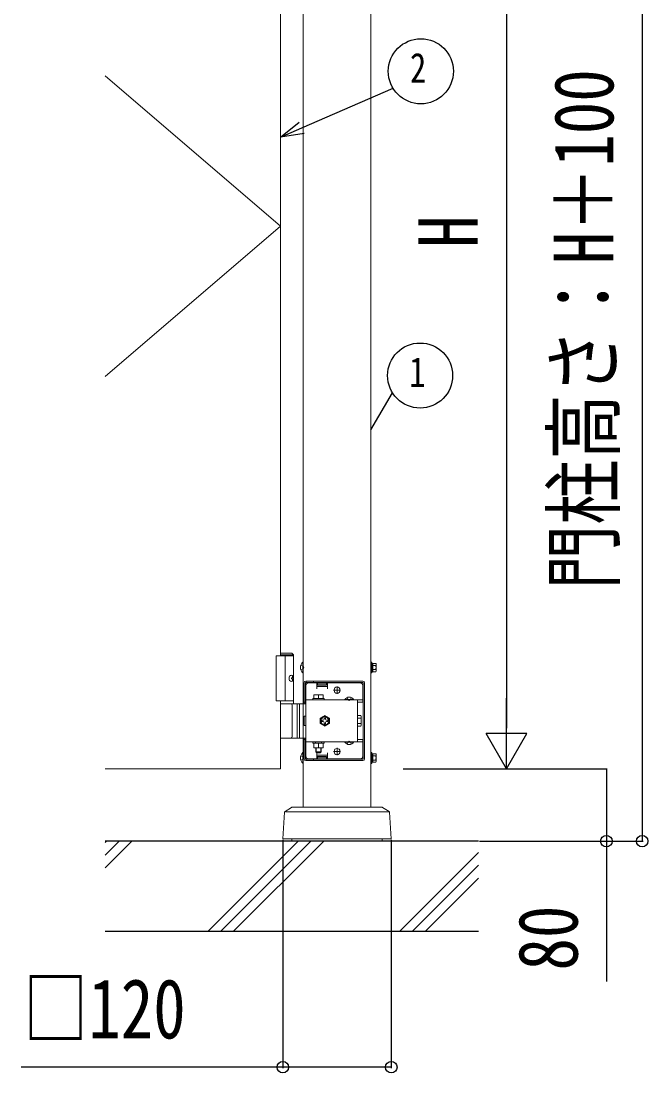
# Model space of a CAD drawing. Units: millimetres, scale not verified. Extents: x -6308 to 6308, y -4455 to 4455.
# Drawn here: x -1428 to -735, y 275 to 1438 of the extents above; entities that cross this region are included whole.
import ezdxf
from ezdxf.enums import TextEntityAlignment as Align

# ---------------------------------------------------------------- set-up
doc = ezdxf.new("R2010")
doc.units = ezdxf.units.MM
doc.header["$LTSCALE"] = 20
doc.layers.add('0-5_YKK_A1', color=4, linetype='Continuous', lineweight=18)
doc.layers.add('0-6_YKK_D', color=6, linetype='Continuous')
doc.layers.add('0-8_YSS_K', color=3, linetype='Continuous')
doc.styles.add('ＭＳ ゴシック', font='')
doc.styles.get('ＭＳ ゴシック').set_extended_font_data('MS Gothic')

msp = doc.modelspace()

# ---------------------------------------------------------------- linework, layer by layer
at = {"layer": '0-5_YKK_A1'}
for p, q in [((-1116.47, 569), (-1116.47, 1828)), ((-1041.47, 569), (-1041.47, 1828)), ((-1141.47, 736.5), (-1141.47, 1686.5)), ((-1335.47, 1377.79), (-1141.47, 1211.5)), ((-1335.47, 1045.21), (-1141.47, 1211.5)), ((-1128.97, 739.5), (-1141.47, 739.5)), ((-1126.97, 737.5), (-1141.47, 737.5)), ((-1136.47, 736.5), (-1136.47, 686.5)), ((-1128.97, 739.5), (-1126.97, 737.5)), ((-1126.97, 683.5), (-1126.97, 737.5)), ((-1116.98, 729.4), (-1116.47, 729.4)), ((-1116.47, 729.4), (-1116.47, 717.6)), ((-1041.47, 726.25), (-1040.67, 726.25)), ((-1039.37, 726.05), (-1040.67, 726.05)), ((-1039.37, 725.81), (-1036.23, 725.81)), ((-1035.87, 727.5), (-1036.23, 728.12)), ((-1035.87, 727.5), (-1035.87, 719.5)), ((-1129.28, 711.92), (-1128.69, 711.92)), ((-1129.28, 711.08), (-1128.69, 711.08)), ((-1128.27, 713.6), (-1127.67, 713.6)), ((-1041.47, 720.75), (-1040.67, 720.75)), ((-1039.37, 720.95), (-1040.67, 720.95)), ((-1039.37, 721.19), (-1036.23, 721.19)), ((-1039.37, 718.88), (-1036.23, 718.88)), ((-1035.87, 719.5), (-1036.23, 718.88)), ((-1128.27, 709.4), (-1127.67, 709.4)), ((-1115.47, 683.5), (-1115.47, 706.5)), ((-1113.97, 683.5), (-1113.97, 706.5)), ((-1050.47, 708.5), (-1113.47, 708.5)), ((-1050.47, 707), (-1113.47, 707)), ((-1113.47, 625.5), (-1113.47, 703.5)), ((-1112.97, 707), (-1112.97, 708.5)), ((-1110.47, 706.5), (-1101.47, 706.5)), ((-1104.97, 707), (-1104.97, 708.5)), ((-1101.47, 700), (-1101.47, 706.5)), ((-1101.47, 705.5), (-1089.47, 705.5)), ((-1101.47, 702.5), (-1089.47, 702.5)), ((-1100.47, 704), (-1100.47, 707)), ((-1090.47, 704), (-1100.47, 704)), ((-1090.47, 704), (-1090.47, 707)), ((-1089.47, 700), (-1089.47, 706.5)), ((-1089.47, 706.5), (-1053.47, 706.5)), ((-1074.97, 698.5), (-1082.97, 698.5)), ((-1082.22, 698.25), (-1082.22, 698.75)), ((-1078.97, 694.5), (-1078.97, 702.5)), ((-1075.72, 698.25), (-1075.72, 698.75)), ((-1050.47, 703.5), (-1050.47, 685.2)), ((-1049.97, 622.5), (-1049.97, 706.5)), ((-1048.47, 622.5), (-1048.47, 706.5)), ((-1126.97, 686.5), (-1146.47, 686.5)), ((-1050.47, 687.7), (-1113.47, 687.7)), ((-1105.72, 689.3), (-1093.22, 689.3)), ((-1105.72, 687.7), (-1105.72, 689.3)), ((-1093.22, 687.7), (-1105.72, 687.7)), ((-1104.47, 693.3), (-1094.47, 693.3)), ((-1104.47, 689.3), (-1104.47, 693.3)), ((-1094.47, 689.3), (-1104.47, 689.3)), ((-1099.47, 689.3), (-1099.47, 692.87)), ((-1094.47, 693.3), (-1094.47, 689.3)), ((-1093.22, 689.3), (-1093.22, 687.7)), ((-1070.22, 688.21), (-1060.72, 688.21)), ((-1070.22, 688.21), (-1070.22, 687.7)), ((-1070.22, 687.7), (-1060.72, 687.7)), ((-1067.82, 690.2), (-1066.62, 687.73)), ((-1066.62, 687.73), (-1065.47, 687.12)), ((-1064.33, 687.73), (-1065.47, 687.12)), ((-1063.12, 690.2), (-1064.33, 687.73)), ((-1060.72, 688.21), (-1060.72, 687.7)), ((-1056.47, 685.2), (-1056.47, 687.7)), ((-1141.47, 683.5), (-1116.47, 683.5)), ((-1128.66, 647), (-1128.66, 682)), ((-1122.97, 683.5), (-1122.97, 645.5)), ((-1120.47, 683.5), (-1120.47, 645.5)), ((-1116.47, 683.5), (-1113.47, 683.5)), ((-1113.97, 685.2), (-1115.47, 685.2)), ((-1056.47, 685.2), (-1050.47, 685.2)), ((-1056.47, 685.2), (-1056.47, 643.8)), ((-1092.47, 670.27), (-1097.47, 667.39)), ((-1097.47, 667.39), (-1097.47, 661.61)), ((-1095.62, 663.9), (-1094.38, 663.9)), ((-1093.07, 667.65), (-1093.07, 666.41)), ((-1091.87, 667.65), (-1093.07, 667.65)), ((-1087.47, 667.39), (-1092.47, 670.27)), ((-1091.87, 666.41), (-1091.87, 667.65)), ((-1089.32, 665.1), (-1090.56, 665.1)), ((-1090.56, 663.9), (-1089.32, 663.9)), ((-1089.32, 663.9), (-1089.32, 665.1)), ((-1087.47, 661.61), (-1087.47, 667.39)), ((-1056.17, 668.4), (-1056.47, 668.4)), ((-1056.17, 670.27), (-1052.62, 670.27)), ((-1056.17, 658.73), (-1056.17, 670.27)), ((-1056.17, 660.6), (-1056.17, 668.4)), ((-1056.17, 667.39), (-1052.62, 667.39)), ((-1052.17, 669.5), (-1052.62, 670.27)), ((-1052.17, 669.5), (-1052.17, 659.5)), ((-1097.47, 661.61), (-1092.47, 658.73)), ((-1093.07, 662.59), (-1093.07, 661.35)), ((-1092.47, 658.73), (-1087.47, 661.61)), ((-1056.17, 660.6), (-1056.47, 660.6)), ((-1056.17, 661.61), (-1052.62, 661.61)), ((-1056.17, 658.73), (-1052.62, 658.73)), ((-1052.17, 659.5), (-1052.62, 658.73)), ((-1116.47, 645.5), (-1141.47, 645.5)), ((-1113.47, 645.5), (-1116.47, 645.5)), ((-1115.47, 622.5), (-1115.47, 645.5)), ((-1113.97, 643.8), (-1115.47, 643.8)), ((-1113.97, 622.5), (-1113.97, 645.5)), ((-1050.47, 641.3), (-1113.47, 641.3)), ((-1093.22, 641.3), (-1105.72, 641.3)), ((-1105.72, 641.3), (-1105.72, 639.7)), ((-1102.67, 641.3), (-1102.67, 639.7)), ((-1096.27, 641.3), (-1096.27, 639.7)), ((-1093.22, 639.7), (-1093.22, 641.3)), ((-1070.22, 641.3), (-1060.72, 641.3)), ((-1070.22, 640.79), (-1070.22, 641.3)), ((-1070.22, 640.79), (-1060.72, 640.79)), ((-1067.82, 638.8), (-1066.62, 641.27)), ((-1066.62, 641.27), (-1065.47, 641.88)), ((-1064.33, 641.27), (-1065.47, 641.88)), ((-1063.12, 638.8), (-1064.33, 641.27)), ((-1060.72, 640.79), (-1060.72, 641.3)), ((-1056.47, 643.8), (-1056.47, 641.3)), ((-1056.47, 643.8), (-1050.47, 643.8)), ((-1050.47, 643.8), (-1050.47, 625.5)), ((-1116.98, 629.4), (-1116.47, 629.4)), ((-1116.47, 629.4), (-1116.47, 617.6)), ((-1105.72, 639.7), (-1093.22, 639.7)), ((-1104.47, 639.7), (-1104.47, 634.7)), ((-1094.47, 639.7), (-1104.47, 639.7)), ((-1104.47, 634.7), (-1094.47, 634.7)), ((-1102.47, 634.7), (-1102.47, 630.3)), ((-1102.47, 630.3), (-1096.47, 630.3)), ((-1102.47, 630.3), (-1101.47, 629.3)), ((-1101.93, 634.7), (-1101.93, 629.76)), ((-1101.47, 629.3), (-1097.47, 629.3)), ((-1101.47, 629), (-1101.47, 622.5)), ((-1099.47, 639.7), (-1099.47, 635.13)), ((-1096.47, 630.3), (-1097.47, 629.3)), ((-1097.01, 634.7), (-1097.01, 629.76)), ((-1096.47, 634.7), (-1096.47, 630.3)), ((-1094.47, 634.7), (-1094.47, 639.7)), ((-1089.47, 629), (-1089.47, 622.5)), ((-1074.97, 630.5), (-1082.97, 630.5)), ((-1082.22, 630.75), (-1082.22, 630.25)), ((-1078.97, 634.5), (-1078.97, 626.5)), ((-1075.72, 630.75), (-1075.72, 630.25)), ((-1050.47, 622), (-1113.47, 622)), ((-1050.47, 620.5), (-1113.47, 620.5)), ((-1112.97, 620.5), (-1112.97, 622)), ((-1101.47, 622.5), (-1110.47, 622.5)), ((-1104.97, 620.5), (-1104.97, 622)), ((-1101.47, 626.5), (-1089.47, 626.5)), ((-1101.47, 623.5), (-1089.47, 623.5)), ((-1100.47, 625), (-1100.47, 622)), ((-1090.47, 625), (-1100.47, 625)), ((-1090.47, 625), (-1090.47, 622)), ((-1053.47, 622.5), (-1089.47, 622.5)), ((-1041.47, 626.25), (-1040.67, 626.25)), ((-1041.47, 620.75), (-1040.67, 620.75)), ((-1039.37, 626.05), (-1040.67, 626.05)), ((-1039.37, 620.95), (-1040.67, 620.95)), ((-1039.37, 625.81), (-1036.23, 625.81)), ((-1039.37, 621.19), (-1036.23, 621.19)), ((-1039.37, 618.88), (-1036.23, 618.88)), ((-1035.87, 627.5), (-1036.23, 628.12)), ((-1035.87, 619.5), (-1036.23, 618.88)), ((-1035.87, 627.5), (-1035.87, 619.5)), ((-1138.97, 534), (-1136.91, 563.5)), ((-1136.44, 564.27), (-1129.22, 568.85)), ((-1022.21, 564), (-1135.73, 564)), ((-1128.68, 569), (-1029.26, 569)), ((-1028.73, 568.85), (-1021.5, 564.27)), ((-1021.03, 563.5), (-1018.97, 534)), ((-1018.97, 534), (-1138.97, 534)), ((-1128.97, 531.5), (-1128.97, 534)), ((-1028.97, 531.5), (-1028.97, 534))]:
    msp.add_line(p, q, dxfattribs=at)
for points in [[(-1126.97, 736.5), (-1146.47, 736.5), (-1146.47, 686.5)], [(-1119.08, 726), (-1116.3, 724.65), (-1115.69, 723.5)], [(-1119.08, 721), (-1116.3, 722.36), (-1115.69, 723.5)], [(-1116.98, 729.4), (-1116.98, 717.6), (-1116.47, 717.6)], [(-1039.37, 718.88), (-1039.37, 728.12), (-1036.23, 728.12)], [(-1128.69, 711.92), (-1128.58, 711.94), (-1128.47, 711.98), (-1128.37, 712.06), (-1128.28, 712.17), (-1128.21, 712.29), (-1128.17, 712.44), (-1128.15, 712.6), (-1128.15, 712.76)], [(-1128.15, 710.24), (-1128.15, 710.4), (-1128.17, 710.56), (-1128.21, 710.71), (-1128.28, 710.83), (-1128.37, 710.94), (-1128.47, 711.02), (-1128.58, 711.06), (-1128.69, 711.08)], [(-1127.56, 712.76), (-1127.53, 712.6), (-1127.49, 712.44), (-1127.42, 712.29), (-1127.34, 712.17), (-1127.24, 712.06), (-1127.18, 712.01)], [(-1127.18, 710.99), (-1127.24, 710.94), (-1127.34, 710.83), (-1127.42, 710.71), (-1127.49, 710.56), (-1127.53, 710.4), (-1127.56, 710.24)], [(-1335.47, 611.5), (-1141.47, 611.5), (-1141.47, 686.5)], [(-1113.47, 659.4), (-1115.47, 659.4), (-1115.47, 669.6), (-1113.47, 669.6)], [(-1094.38, 665.1), (-1095.62, 665.1), (-1095.62, 663.9)], [(-1093.07, 661.35), (-1091.87, 661.35), (-1091.87, 662.59)], [(-1116.98, 629.4), (-1116.98, 617.6), (-1116.47, 617.6)], [(-1119.08, 626), (-1116.3, 624.65), (-1115.69, 623.5)], [(-1119.08, 621), (-1116.3, 622.36), (-1115.69, 623.5)], [(-1039.37, 618.88), (-1039.37, 628.12), (-1036.23, 628.12)]]:
    msp.add_lwpolyline(points, dxfattribs=at)
for points in [[(-1041.47, 729.5), (-1040.67, 729.5), (-1040.67, 717.5), (-1041.47, 717.5)], [(-1039.37, 718.9), (-1039.37, 728.1), (-1040.67, 728.1), (-1040.67, 718.9)], [(-1041.47, 629.5), (-1040.67, 629.5), (-1040.67, 617.5), (-1041.47, 617.5)], [(-1039.37, 618.9), (-1039.37, 628.1), (-1040.67, 628.1), (-1040.67, 618.9)]]:
    msp.add_lwpolyline(points, close=True, dxfattribs=at)
for centre, radius, start, end in [((-1111.24, 723.5), 8.23, 134.2189, 225.7811), ((-1037.91, 726.96), 2.04, 325.61575, 34.38425), ((-1043.51, 723.5), 7.64, 342.41205, 17.58795), ((-1037.91, 720.04), 2.04, 325.61575, 34.38425), ((-1113.47, 706.5), 2, 90, 180), ((-1113.47, 706.5), 0.5, 90, 180), ((-1110.47, 703.5), 3, 90, 180), ((-1078.97, 698.75), 3.25, 0, 180), ((-1078.97, 698.25), 3.25, 180, 0), ((-1053.47, 703.5), 3, 0, 90), ((-1050.47, 706.5), 2, 0, 90), ((-1050.47, 706.5), 0.5, 0, 90), ((-1101.97, 685.87), 7.43, 70.34714, 109.65286), ((-1096.97, 685.87), 7.43, 70.34714, 109.65286), ((-1065.47, 684.93), 5.77, 34.65097, 145.34903), ((-1130.16, 682), 1.5, 0, 90), ((-1092.47, 664.5), 5, 76.88299, 190.15922), ((-1092.47, 664.5), 5, 190.15922, 76.88299), ((-1092.47, 664.5), 4.3, 83.27178, 183.77043), ((-1092.47, 664.5), 4.3, 183.77043, 83.27178), ((-1094.38, 666.41), 1.31, 270, 0), ((-1094.38, 662.59), 1.31, 0, 90), ((-1090.56, 666.41), 1.31, 180, 270), ((-1090.56, 662.59), 1.31, 90, 180), ((-1054.73, 668.83), 2.56, 325.61575, 34.38425), ((-1061.72, 664.5), 9.55, 342.41205, 17.58795), ((-1054.73, 660.17), 2.56, 325.61575, 34.38425), ((-1130.16, 647), 1.5, 270, 0), ((-1065.47, 644.07), 5.77, 214.65097, 325.34903), ((-1111.24, 623.5), 8.23, 134.2189, 225.7811), ((-1101.97, 642.13), 7.43, 250.34714, 289.65286), ((-1096.97, 642.13), 7.43, 250.34714, 289.65286), ((-1078.97, 630.75), 3.25, 0, 180), ((-1078.97, 630.25), 3.25, 180, 0), ((-1113.47, 622.5), 2, 180, 270), ((-1113.47, 622.5), 0.5, 180, 270), ((-1110.47, 625.5), 3, 180, 270), ((-1053.47, 625.5), 3, 270, 0), ((-1050.47, 622.5), 0.5, 270, 0), ((-1050.47, 622.5), 2, 270, 0), ((-1037.91, 626.96), 2.04, 325.61575, 34.38425), ((-1043.51, 623.5), 7.64, 342.41205, 17.58795), ((-1037.91, 620.04), 2.04, 325.61575, 34.38425), ((-1135.91, 563.43), 1, 122.32299, 176), ((-1128.68, 568), 1, 90, 122.32299), ((-1029.26, 568), 1, 57.67701, 90), ((-1022.03, 563.43), 1, 4, 57.67701)]:
    msp.add_arc(centre, radius, start, end, dxfattribs=at)
msp.add_ellipse((-1129.63, 711.5), major_axis=(0, -3.5), ratio=0.707107, dxfattribs=at)
for centre, start_param, end_param in [((-1135.64, 711.5), 4.6657054, 4.7590726), ((-1134.45, 711.5), 4.8528504, 4.9478932), ((-1134.45, 711.5), 4.4768847, 4.5719276), ((-1133.86, 711.5), 4.8528504, 4.9478932), ((-1133.86, 711.5), 4.4768847, 4.5719276)]:
    msp.add_ellipse(centre, major_axis=(0, 9), ratio=0.707107, start_param=start_param, end_param=end_param, dxfattribs=at)
at = {"layer": '0-6_YKK_D'}
for p, q in [((-741.47, 1831.5), (-741.47, 531.5)), ((-891.47, 1766.5), (-891.47, 656.5)), ((-1041.47, 986.53), (-1017.72, 1027.41)), ((-891.47, 611.5), (-891.47, 689.44)), ((-891.47, 611.5), (-913.97, 650.47)), ((-868.97, 650.47), (-913.97, 650.47)), ((-891.47, 611.5), (-868.97, 650.47)), ((-1005.8, 611.5), (-890.47, 611.5)), ((-1005.8, 611.5), (-780.09, 611.5)), ((-1138.97, 533), (-1138.97, 280.5)), ((-1018.97, 533), (-1018.97, 280.5)), ((-921.47, 531.5), (-780.09, 531.5)), ((-830.09, 531.5), (-740.47, 531.5))]:
    msp.add_line(p, q, dxfattribs=at)
for points in [[(-1141.47, 1310.14), (-1118.09, 1320.31), (-1017.08, 1364.22)], [(-1115.36, 1314.04), (-1141.47, 1310.14), (-1120.81, 1326.57)], [(-781.09, 611.5), (-781.09, 531.5), (-781.09, 376.4)], [(-1018.97, 281.5), (-1138.97, 281.5), (-1428.47, 281.5)]]:
    msp.add_lwpolyline(points, dxfattribs=at)
for centre, radius in [((-986.27, 1382.84), 36), ((-987.12, 1046.37), 36), ((-781.09, 531.5), 6.38), ((-741.47, 531.5), 6.38), ((-1138.97, 281.5), 6.38), ((-1018.97, 281.5), 6.38)]:
    msp.add_circle(centre, radius, dxfattribs=at)
at = {"layer": '0-8_YSS_K'}
for p, q in [((-922.47, 531.5), (-1335.47, 531.5)), ((-1335.47, 530.16), (-1334.13, 531.5)), ((-1335.47, 516.02), (-1319.99, 531.5)), ((-1335.47, 501.88), (-1305.85, 531.5)), ((-1222, 431.5), (-1122, 531.5)), ((-1207.86, 431.5), (-1107.86, 531.5)), ((-1193.71, 431.5), (-1093.71, 531.5)), ((-1009.87, 431.5), (-922.47, 518.9)), ((-995.72, 431.5), (-922.47, 504.75)), ((-981.58, 431.5), (-922.47, 490.61)), ((-922.47, 431.5), (-1335.47, 431.5))]:
    msp.add_line(p, q, dxfattribs=at)

# ---------------------------------------------------------------- texts
at = {"layer": '0-6_YKK_D', "style": 'ＭＳ ゴシック', "width": 0.8}
for s, height, p in [('2', 32.99, (-998.27, 1360.34)), ('1', 32.99, (-999.12, 1023.87)), ('□120', 65.98, (-1426.07, 293.5))]:
    msp.add_text(s, height=height, dxfattribs=at).set_placement(p, align=Align.BOTTOM_LEFT)
for s, p in [('門柱高さ：H＋100', (-753.47, 809.5)), ('H', (-903.47, 1187.5)), ('80', (-793.09, 388.4))]:
    msp.add_text(s, height=65.98, rotation=90, dxfattribs=at).set_placement(p, align=Align.BOTTOM_LEFT)

doc.saveas('drawing.dxf')
